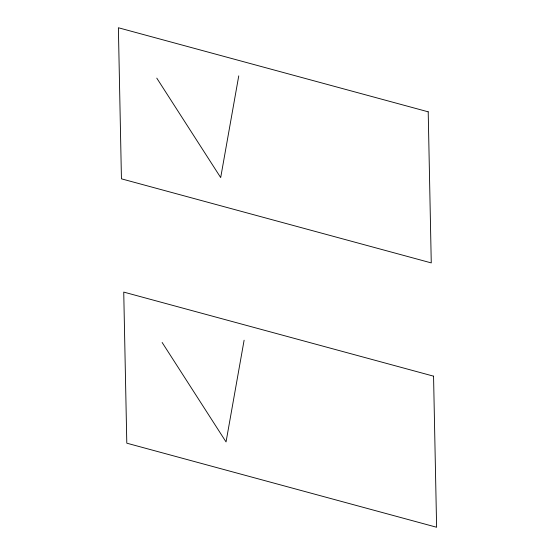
<?xml version="1.0" encoding="UTF-8"?>
<svg xmlns="http://www.w3.org/2000/svg" width="555" height="555" viewBox="0 0 555 555"><rect width="100%" height="100%" fill="white"/><g stroke="black" fill="none" stroke-linecap="round" stroke-linejoin="round"><path stroke-width="0.83" d="M238.754 75.868L220.689 177.579L156.774 78.123M244.11 340.215L226.045 441.926L162.129 342.463M428.203 111.819L118.381 27.75L121.441 178.835L431.263 262.91L428.203 111.819M433.559 376.165L123.737 292.09L126.797 443.181L436.618 527.25L433.559 376.165"/></g></svg>
